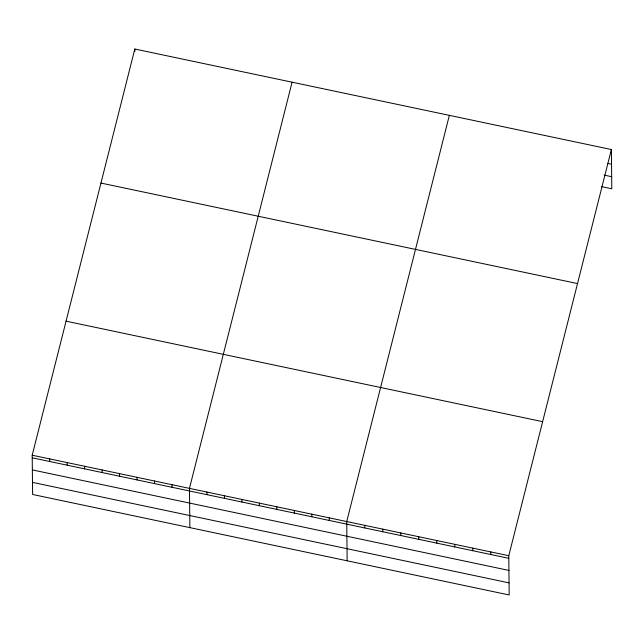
<?xml version="1.0" encoding="UTF-8"?>
<svg xmlns="http://www.w3.org/2000/svg" width="644" height="644" viewBox="0 0 644 644"><rect width="100%" height="100%" fill="white"/><g stroke="black" fill="none" stroke-linecap="round" stroke-linejoin="round"><path stroke-width="0.97" d="M611.389 149.529L508.776 555.716L509.187 594.976L32.611 494.471L32.2 455.211L134.813 49.025L611.389 149.529L611.8 188.789L601.375 186.591M292.086 82.191L189.465 488.377L189.883 527.637M449.351 115.357L346.738 521.543L347.148 560.803M607.751 163.431L611.542 164.228M604.096 175.096L611.671 176.698M100.955 183.065L577.523 283.569M66.066 321.171L542.634 421.675M32.2 455.211L508.776 555.716M32.224 457.812L508.8 558.316M32.353 469.911L508.929 570.415M32.482 482.372L509.058 582.876M490.768 551.924L490.792 554.524M472.768 548.125L472.793 550.725M454.761 544.325L454.785 546.925M436.761 540.533L436.785 543.134M418.753 536.734L418.777 539.334M400.753 532.934L400.777 535.534M382.745 529.143L382.769 531.743M364.737 525.343L364.77 527.943M329.261 517.856L329.293 520.457M311.793 514.178L311.817 516.778M294.316 510.491L294.34 513.091M276.839 506.804L276.864 509.404M259.363 503.117L259.395 505.717M241.894 499.43L241.919 502.03M224.418 495.751L224.442 498.351M206.941 492.064L206.974 494.664M171.996 484.691L172.02 487.291M154.52 481.004L154.544 483.604M134.813 49.025L134.846 51.625M137.043 477.325L137.075 479.925M119.575 473.638L119.599 476.238M102.098 469.951L102.122 472.551M84.622 466.264L84.654 468.864M67.145 462.577L67.177 465.177M49.677 458.898L49.701 461.498"/></g></svg>
